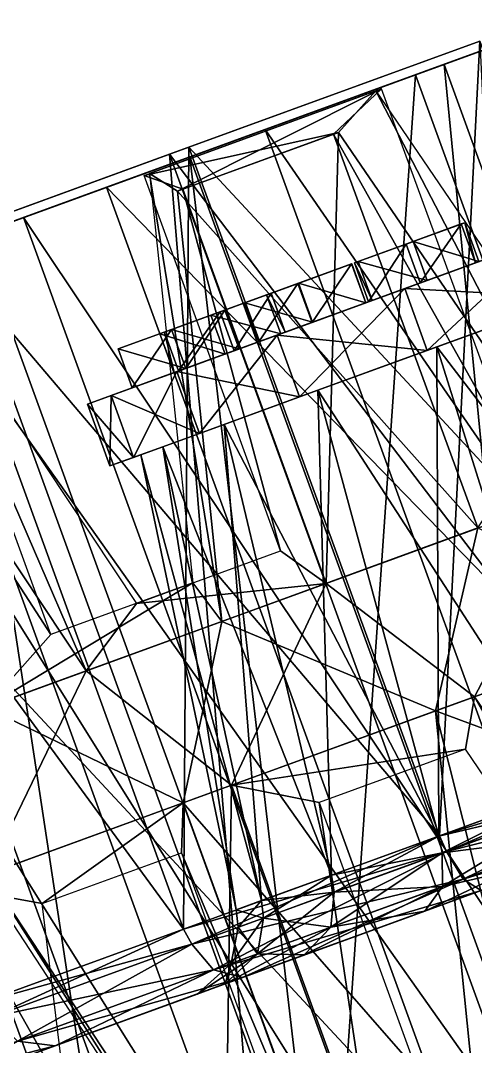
# Model space of a CAD drawing. Extents: x -226 to 261, y -163 to 113.
# Drawn here: x -158.12 to -140.81, y 51 to 90.01 of the extents above; entities that cross this region are included whole.
import ezdxf

# ---------------------------------------------------------------- set-up
doc = ezdxf.new("R2010")
doc.units = 0
doc.header["$MEASUREMENT"] = 0
doc.layers.get('0').update_dxf_attribs({"linetype": 'CONTINUOUS'})

msp = doc.modelspace()

# ---------------------------------------------------------------- linework, layer by layer
for points in [[(-143.09, 87.9466, -129.093), (-126.198, 94.0946, -127.446), (-129.409, 50.3589, -129.093)], [(-132.236, 91.8972, -99.0161), (-126.198, 94.0946, -127.446), (-143.09, 87.9466, -129.093)], [(-142.007, 88.3407, -99.9687), (-132.236, 91.8972, -99.0161), (-143.09, 87.9466, -129.093)], [(-132.236, 91.8972, -99.0161), (-142.007, 88.3407, -99.9687), (-128.326, 50.753, -99.9687)], [(-137.952, 89.8165, 9.0925), (-154.844, 83.6685, 7.4458), (-124.272, 52.2288, 9.0925)], [(-148.807, 85.8659, -20.9839), (-154.844, 83.6685, 7.4458), (-137.952, 89.8165, 9.0925)], [(-139.035, 89.4224, -20.0313), (-148.807, 85.8659, -20.9839), (-137.952, 89.8165, 9.0925)], [(-148.807, 85.8659, -20.9839), (-139.035, 89.4224, -20.0313), (-125.354, 51.8347, -20.0312)], [(-140.645, 89.2213, -97.5), (-140.645, 89.2213, -100), (-152.451, 84.9243, -97.9774)], [(-140.645, 89.2213, -97.5), (-152.451, 84.9243, -97.9774), (-151.714, 85.1924, -95.6035)], [(-140.645, 89.2213, -100), (-138.646, 46.9968, -97.9774), (-152.451, 84.9243, -97.9774)], [(-151.714, 85.1924, -24.3966), (-152.451, 84.9243, -22.0226), (-140.645, 89.2213, -20)], [(-152.451, 84.9243, -22.0226), (-126.84, 51.2939, -20), (-140.645, 89.2213, -20)], [(-131.116, 63.04, -97.5), (-140.645, 89.2213, -97.5), (-151.714, 85.1924, -95.6035)], [(-142.185, 59.011, -24.3965), (-151.714, 85.1924, -24.3966), (-140.645, 89.2213, -22.5)], [(-151.714, 85.1924, -24.3966), (-140.645, 89.2213, -20), (-140.645, 89.2213, -22.5)], [(-142.185, 59.011, -24.3965), (-140.645, 89.2213, -22.5), (-131.116, 63.04, -22.5)], [(-142.007, 88.3407, -99.9687), (-143.09, 87.9466, -129.093), (-159.806, 81.8623, -126.031)], [(-151.677, 84.821, -98.1975), (-142.007, 88.3407, -99.9687), (-159.806, 81.8623, -126.031)], [(-142.007, 88.3407, -99.9687), (-151.677, 84.821, -98.1975), (-137.997, 47.2333, -98.1975)], [(-128.326, 50.753, -99.9687), (-142.007, 88.3407, -99.9687), (-137.997, 47.2333, -98.1975)], [(-159.806, 81.8623, -126.031), (-143.09, 87.9466, -129.093), (-146.126, 44.2746, -126.031)], [(-143.09, 87.9466, -129.093), (-129.409, 50.3589, -129.093), (-146.126, 44.2746, -126.031)], [(-144.391, 87.4094, 8.3219), (-153.212, 84.1988, 7.073), (-152.144, 83.524, 11.2071)], [(-144.391, 87.4094, 8.3219), (-152.144, 83.524, 11.2071), (-146.213, 85.6826, 12.0465)], [(-139.139, 73.0962, 8.2985), (-144.391, 87.4094, 8.3219), (-146.213, 85.6826, 12.0465)], [(-153.421, 84.1226, -126.521), (-144.605, 87.3313, -127.774), (-146.018, 85.7536, -131.564)], [(-144.605, 87.3313, -127.774), (-136.72, 72.1639, -131.792), (-146.018, 85.7536, -131.564)], [(-144.605, 87.3313, -127.774), (-135.77, 74.3796, -127.917), (-136.72, 72.1639, -131.792)], [(-158.013, 82.5149, -24.5954), (-148.807, 85.8659, -20.9839), (-135.126, 48.2782, -20.9839)], [(-148.807, 85.8659, -20.9839), (-158.013, 82.5149, -24.5954), (-154.844, 83.6685, 7.4458)], [(-135.126, 48.2782, -20.9839), (-148.807, 85.8659, -20.9839), (-125.354, 51.8347, -20.0312)], [(-153.421, 84.1226, -126.521), (-146.018, 85.7536, -131.564), (-151.95, 83.5946, -130.759)], [(-140.724, 70.7183, 12.0728), (-146.213, 85.6826, 12.0465), (-152.144, 83.524, 11.2071)], [(-146.495, 68.6064, -130.759), (-151.95, 83.5946, -130.759), (-146.018, 85.7536, -131.564)], [(-146.495, 68.6064, -130.759), (-146.018, 85.7536, -131.564), (-136.72, 72.1639, -131.792)], [(-139.139, 73.0962, 8.2985), (-146.213, 85.6826, 12.0465), (-140.724, 70.7183, 12.0728)], [(-151.714, 85.1924, -95.6035), (-152.451, 84.9243, -97.9774), (-162.835, 81.1448, -92.2836)], [(-151.714, 85.1924, -95.6035), (-162.835, 81.1448, -92.2836), (-161.448, 81.6496, -90.2657)], [(-142.185, 59.011, -95.6034), (-151.714, 85.1924, -95.6035), (-161.448, 81.6496, -90.2657)], [(-151.919, 55.4683, -29.7342), (-161.448, 81.6496, -29.7343), (-151.714, 85.1924, -24.3966)], [(-161.448, 81.6496, -29.7343), (-152.451, 84.9243, -22.0226), (-151.714, 85.1924, -24.3966)], [(-151.919, 55.4683, -29.7342), (-151.714, 85.1924, -24.3966), (-142.185, 59.011, -24.3965)], [(-131.116, 63.04, -97.5), (-151.714, 85.1924, -95.6035), (-142.185, 59.011, -95.6034)], [(-151.677, 84.821, -98.1975), (-159.806, 81.8623, -126.031), (-175.209, 76.2564, -118.469)], [(-160.587, 81.5781, -93.8233), (-151.677, 84.821, -98.1975), (-175.209, 76.2564, -118.469)], [(-152.451, 84.9243, -97.9774), (-149.03, 43.2173, -92.2836), (-162.835, 81.1448, -92.2836)], [(-161.448, 81.6496, -29.7343), (-162.835, 81.1448, -27.7164), (-152.451, 84.9243, -22.0226)], [(-162.835, 81.1448, -27.7164), (-138.646, 46.9969, -22.0226), (-152.451, 84.9243, -22.0226)], [(-151.677, 84.821, -98.1975), (-160.587, 81.5781, -93.8233), (-146.906, 43.9904, -93.8232)], [(-152.451, 84.9243, -97.9774), (-138.646, 46.9968, -97.9774), (-149.03, 43.2173, -92.2836)], [(-152.451, 84.9243, -22.0226), (-138.646, 46.9969, -22.0226), (-126.84, 51.2939, -20)], [(-137.997, 47.2333, -98.1975), (-151.677, 84.821, -98.1975), (-146.906, 43.9904, -93.8232)], [(-148.225, 69.8464, -126.521), (-153.421, 84.1226, -126.521), (-151.95, 83.5946, -130.759)], [(-153.212, 84.1988, 7.073), (-151.562, 68.6319, 6.1993), (-150.457, 67.1642, 10.3819)], [(-153.212, 84.1988, 7.073), (-150.457, 67.1642, 10.3819), (-152.144, 83.524, 11.2071)], [(-154.844, 83.6685, 7.4458), (-170.759, 77.8758, 1.2027), (-141.163, 46.0808, 7.4458)], [(-158.013, 82.5149, -24.5954), (-170.759, 77.8758, 1.2027), (-154.844, 83.6685, 7.4458)], [(-154.844, 83.6685, 7.4458), (-141.163, 46.0808, 7.4458), (-124.272, 52.2288, 9.0925)], [(-140.724, 70.7183, 12.0728), (-152.144, 83.524, 11.2071), (-150.457, 67.1642, 10.3819)], [(-148.225, 69.8464, -126.521), (-151.95, 83.5946, -130.759), (-146.495, 68.6064, -130.759)], [(-158.013, 82.5149, -24.5954), (-166.028, 79.5978, -30.6197), (-170.759, 77.8758, 1.2027)], [(-166.028, 79.5978, -30.6197), (-158.013, 82.5149, -24.5954), (-144.333, 44.9272, -24.5954)], [(-144.333, 44.9272, -24.5954), (-158.013, 82.5149, -24.5954), (-135.126, 48.2782, -20.9839)], [(-141.218, 82.3225, -75.2206), (-143.182, 81.6075, -76.5914), (-143.316, 81.559, -74.0954)], [(-141.351, 82.2741, -72.7246), (-141.218, 82.3225, -75.2206), (-143.316, 81.559, -74.0954)], [(-143.182, 81.6075, -76.5914), (-141.218, 82.3225, -75.2206), (-140.679, 80.8427, -75.2206)], [(-141.218, 82.3225, -75.2206), (-141.351, 82.2741, -72.7246), (-140.812, 80.7943, -72.7246)], [(-141.218, 82.3225, -75.2206), (-140.812, 80.7943, -72.7246), (-140.679, 80.8427, -75.2206)], [(-141.351, 82.2741, -72.7246), (-143.449, 81.5105, -71.5994), (-142.91, 80.0307, -71.5994)], [(-143.449, 81.5105, -71.5994), (-141.351, 82.2741, -72.7246), (-143.316, 81.559, -74.0954)], [(-141.351, 82.2741, -72.7246), (-142.91, 80.0307, -71.5994), (-140.812, 80.7943, -72.7246)], [(-151.919, 55.4683, -90.2657), (-161.448, 81.6496, -90.2657), (-169.085, 78.8698, -82.1383)], [(-160.587, 81.5781, -93.8233), (-168.13, 78.8329, -87.144), (-154.449, 41.2452, -87.1439)], [(-159.806, 81.8623, -126.031), (-146.126, 44.2746, -126.031), (-161.528, 38.6686, -118.469)], [(-142.185, 59.011, -95.6034), (-161.448, 81.6496, -90.2657), (-151.919, 55.4683, -90.2657)], [(-159.556, 52.6885, -37.8617), (-161.448, 81.6496, -29.7343), (-151.919, 55.4683, -29.7342)], [(-146.906, 43.9904, -93.8232), (-160.587, 81.5781, -93.8233), (-154.449, 41.2452, -87.1439)], [(-137.979, 81.8257, -60.0062), (-154.677, 75.7477, -65.9006), (-155.571, 75.4224, -60)], [(-137.979, 81.8257, -60.0062), (-155.571, 75.4224, -60), (-154.677, 75.7478, -54.0994)], [(-137.979, 81.8257, -60.0062), (-152.172, 76.6597, -71.0667), (-154.677, 75.7477, -65.9006)], [(-137.979, 81.8257, -60.0062), (-154.677, 75.7478, -54.0994), (-152.172, 76.6597, -48.9333)], [(-137.979, 81.8257, -60.0062), (-148.355, 78.0488, -75.1282), (-152.172, 76.6597, -71.0667)], [(-137.979, 81.8257, -60.0062), (-152.172, 76.6597, -48.9333), (-148.355, 78.0488, -44.8718)], [(-137.979, 81.8257, -60.0062), (-143.501, 79.8157, -77.7945), (-148.355, 78.0488, -75.1282)], [(-137.979, 81.8257, -60.0062), (-148.355, 78.0488, -44.8718), (-143.501, 79.8157, -42.2055)], [(-145.28, 80.8439, -75.4661), (-145.413, 80.7954, -72.9701), (-143.316, 81.559, -74.0954)], [(-145.413, 80.7954, -72.9701), (-143.449, 81.5105, -71.5994), (-143.316, 81.559, -74.0954)], [(-145.28, 80.8439, -75.4661), (-143.182, 81.6075, -76.5914), (-142.644, 80.1277, -76.5914)], [(-143.182, 81.6075, -76.5914), (-145.28, 80.8439, -75.4661), (-143.316, 81.559, -74.0954)], [(-137.979, 81.8257, -60.0062), (-143.501, 79.8157, -42.2055), (-137.956, 81.8339, -41.2543)], [(-143.501, 79.8157, -42.2055), (-137.101, 79.4846, -41.2543), (-137.956, 81.8339, -41.2543)], [(-137.979, 81.8257, -60.0062), (-137.956, 81.8338, -78.7457), (-143.501, 79.8157, -77.7945)], [(-137.956, 81.8338, -78.7457), (-142.646, 77.4665, -77.7945), (-143.501, 79.8157, -77.7945)], [(-143.182, 81.6075, -76.5914), (-140.679, 80.8427, -75.2206), (-142.644, 80.1277, -76.5914)], [(-137.956, 81.8338, -78.7457), (-137.101, 79.4846, -78.7457), (-142.646, 77.4665, -77.7945)], [(-162.835, 81.1448, -92.2836), (-157.177, 40.2522, -83.6141), (-170.982, 78.1797, -83.6141)], [(-170.982, 78.1797, -36.3859), (-149.03, 43.2174, -27.7164), (-162.835, 81.1448, -27.7164)], [(-162.835, 81.1448, -92.2836), (-149.03, 43.2173, -92.2836), (-157.177, 40.2522, -83.6141)], [(-162.835, 81.1448, -27.7164), (-149.03, 43.2174, -27.7164), (-138.646, 46.9969, -22.0226)], [(-143.449, 81.5105, -71.5994), (-145.413, 80.7954, -72.9701), (-144.875, 79.3157, -72.9701)], [(-143.449, 81.5105, -71.5994), (-144.875, 79.3157, -72.9701), (-142.91, 80.0307, -71.5994)], [(-156.967, 66.6644, 4.4248), (-162.163, 80.9406, 4.4248), (-164.892, 78.8839, 7.4289)], [(-162.364, 80.8676, -123.846), (-155.624, 65.2836, -128.383), (-164.708, 78.9509, -127.023)], [(-162.364, 80.8676, -123.846), (-153.712, 67.8494, -125.058), (-155.624, 65.2836, -128.383)], [(-145.526, 80.7546, -47.25), (-147.565, 80.0122, -46.0094), (-147.027, 78.5324, -46.0094)], [(-147.565, 80.0122, -46.0094), (-145.526, 80.7546, -47.25), (-147.555, 80.016, -48.5094)], [(-145.515, 80.7583, -49.7499), (-147.545, 80.0197, -51.0094), (-147.555, 80.016, -48.5094)], [(-145.526, 80.7546, -47.25), (-145.515, 80.7583, -49.7499), (-147.555, 80.016, -48.5094)], [(-147.545, 80.0197, -51.0094), (-145.515, 80.7583, -49.7499), (-144.977, 79.2785, -49.7499)], [(-145.526, 80.7546, -47.25), (-147.027, 78.5324, -46.0094), (-144.987, 79.2748, -47.2499)], [(-145.515, 80.7583, -49.7499), (-145.526, 80.7546, -47.25), (-144.987, 79.2748, -47.2499)], [(-145.515, 80.7583, -49.7499), (-144.987, 79.2748, -47.2499), (-144.977, 79.2785, -49.7499)], [(-145.413, 80.7954, -72.9701), (-145.28, 80.8439, -75.4661), (-144.742, 79.3641, -75.4661)], [(-145.413, 80.7954, -72.9701), (-144.742, 79.3641, -75.4661), (-144.875, 79.3157, -72.9701)], [(-145.28, 80.8439, -75.4661), (-142.644, 80.1277, -76.5914), (-144.742, 79.3641, -75.4661)], [(-149.595, 79.2736, -47.2688), (-147.565, 80.0122, -46.0094), (-147.555, 80.016, -48.5094)], [(-149.584, 79.2773, -49.7688), (-149.595, 79.2736, -47.2688), (-147.555, 80.016, -48.5094)], [(-147.565, 80.0122, -46.0094), (-149.595, 79.2736, -47.2688), (-149.056, 77.7938, -47.2688)], [(-149.584, 79.2773, -49.7688), (-147.545, 80.0197, -51.0094), (-147.006, 78.5399, -51.0094)], [(-147.545, 80.0197, -51.0094), (-149.584, 79.2773, -49.7688), (-147.555, 80.016, -48.5094)], [(-147.565, 80.0122, -46.0094), (-149.056, 77.7938, -47.2688), (-147.027, 78.5324, -46.0094)], [(-147.545, 80.0197, -51.0094), (-144.977, 79.2785, -49.7499), (-147.006, 78.5399, -51.0094)], [(-172.305, 77.3133, -38.6462), (-166.028, 79.5978, -30.6197), (-152.347, 42.0101, -30.6196)], [(-152.347, 42.0101, -30.6196), (-166.028, 79.5978, -30.6197), (-144.333, 44.9272, -24.5954)], [(-150.876, 78.8073, -69.9932), (-148.76, 79.5775, -68.9071), (-148.221, 78.0977, -68.9071)], [(-148.76, 79.5775, -68.9071), (-150.876, 78.8073, -69.9932), (-150.702, 78.8707, -67.5001)], [(-148.586, 79.6408, -66.414), (-148.76, 79.5775, -68.9071), (-150.702, 78.8707, -67.5001)], [(-150.528, 78.9341, -65.007), (-148.586, 79.6408, -66.414), (-150.702, 78.8707, -67.5001)], [(-148.586, 79.6408, -66.414), (-150.528, 78.9341, -65.007), (-149.989, 77.4543, -65.007)], [(-148.586, 79.6408, -66.414), (-149.989, 77.4543, -65.007), (-148.047, 78.161, -66.414)], [(-148.76, 79.5775, -68.9071), (-148.586, 79.6408, -66.414), (-148.047, 78.161, -66.414)], [(-148.76, 79.5775, -68.9071), (-148.047, 78.161, -66.414), (-148.221, 78.0977, -68.9071)], [(-143.501, 79.8157, -77.7945), (-147.5, 75.6996, -75.1282), (-148.355, 78.0488, -75.1282)], [(-148.355, 78.0488, -44.8718), (-142.646, 77.4665, -42.2055), (-143.501, 79.8157, -42.2055)], [(-143.501, 79.8157, -77.7945), (-142.646, 77.4665, -77.7945), (-147.5, 75.6996, -75.1282)], [(-143.501, 79.8157, -42.2055), (-142.646, 77.4665, -42.2055), (-137.101, 79.4846, -41.2543)], [(-149.595, 79.2736, -47.2688), (-149.584, 79.2773, -49.7688), (-149.046, 77.7975, -49.7688)], [(-149.595, 79.2736, -47.2688), (-149.046, 77.7975, -49.7688), (-149.056, 77.7938, -47.2688)], [(-149.584, 79.2773, -49.7688), (-147.006, 78.5399, -51.0094), (-149.046, 77.7975, -49.7688)], [(-137.101, 79.4846, -78.7457), (-142.279, 77.6001, -76.6116), (-142.646, 77.4665, -77.7945)], [(-142.646, 77.4665, -42.2055), (-142.279, 77.6001, -43.3884), (-137.101, 79.4846, -42.5)], [(-142.646, 77.4665, -42.2055), (-137.101, 79.4846, -42.5), (-137.101, 79.4846, -41.2543)], [(-137.101, 79.4846, -78.7457), (-137.101, 79.4846, -77.5), (-142.279, 77.6001, -76.6116)], [(-137.101, 79.4846, -77.5), (-137.03, 60.8874, -78.9856), (-142.279, 77.6001, -76.6116)], [(-142.279, 77.6001, -43.3884), (-131.116, 63.04, -40), (-137.101, 79.4846, -42.5)], [(-151.919, 55.4683, -90.2657), (-169.085, 78.8698, -82.1383), (-159.556, 52.6885, -82.1383)], [(-154.449, 41.2452, -87.1439), (-168.13, 78.8329, -87.144), (-160.11, 39.1848, -78.6148)], [(-156.967, 66.6644, 4.4248), (-164.892, 78.8839, 7.4289), (-159.437, 63.8959, 7.4289)], [(-164.736, 61.9672, -124.47), (-164.708, 78.9509, -127.023), (-155.624, 65.2836, -128.383)], [(-152.818, 78.1005, -68.5862), (-152.643, 78.1639, -66.0931), (-150.702, 78.8707, -67.5001)], [(-150.876, 78.8073, -69.9932), (-152.818, 78.1005, -68.5862), (-150.702, 78.8707, -67.5001)], [(-152.818, 78.1005, -68.5862), (-150.876, 78.8073, -69.9932), (-150.337, 77.3275, -69.9932)], [(-150.528, 78.9341, -65.007), (-152.643, 78.1639, -66.0931), (-152.105, 76.6841, -66.0931)], [(-152.643, 78.1639, -66.0931), (-150.528, 78.9341, -65.007), (-150.702, 78.8707, -67.5001)], [(-152.376, 78.2613, -59.8953), (-150.341, 79.0018, -58.6453), (-149.803, 77.522, -58.6453)], [(-150.341, 79.0018, -56.1453), (-152.376, 78.2613, -54.8953), (-151.837, 76.7815, -54.8953)], [(-150.341, 79.0018, -58.6453), (-152.376, 78.2613, -59.8953), (-152.376, 78.2613, -57.3953)], [(-150.341, 79.0018, -56.1453), (-150.341, 79.0018, -58.6453), (-152.376, 78.2613, -57.3953)], [(-152.376, 78.2613, -54.8953), (-150.341, 79.0018, -56.1453), (-152.376, 78.2613, -57.3953)], [(-150.528, 78.9341, -65.007), (-152.105, 76.6841, -66.0931), (-149.989, 77.4543, -65.007)], [(-150.341, 79.0018, -56.1453), (-151.837, 76.7815, -54.8953), (-149.803, 77.522, -56.1453)], [(-150.876, 78.8073, -69.9932), (-148.221, 78.0977, -68.9071), (-150.337, 77.3275, -69.9932)], [(-150.341, 79.0018, -58.6453), (-150.341, 79.0018, -56.1453), (-149.803, 77.522, -56.1453)], [(-150.341, 79.0018, -58.6453), (-149.803, 77.522, -56.1453), (-149.803, 77.522, -58.6453)], [(-176.332, 76.2323, -47.4364), (-157.177, 40.2522, -36.3859), (-170.982, 78.1797, -36.3859)], [(-170.982, 78.1797, -83.6141), (-157.177, 40.2522, -83.6141), (-162.528, 38.3048, -72.5636)], [(-170.982, 78.1797, -36.3859), (-157.177, 40.2522, -36.3859), (-149.03, 43.2174, -27.7164)], [(-152.376, 78.2613, -54.8953), (-154.41, 77.5208, -56.1453), (-153.872, 76.041, -56.1453)], [(-154.41, 77.5208, -58.6453), (-152.376, 78.2613, -59.8953), (-151.837, 76.7815, -59.8953)], [(-154.41, 77.5208, -56.1453), (-152.376, 78.2613, -54.8953), (-152.376, 78.2613, -57.3953)], [(-154.41, 77.5208, -58.6453), (-154.41, 77.5208, -56.1453), (-152.376, 78.2613, -57.3953)], [(-152.376, 78.2613, -59.8953), (-154.41, 77.5208, -58.6453), (-152.376, 78.2613, -57.3953)], [(-152.376, 78.2613, -54.8953), (-153.872, 76.041, -56.1453), (-151.837, 76.7815, -54.8953)], [(-152.643, 78.1639, -66.0931), (-152.818, 78.1005, -68.5862), (-152.279, 76.6208, -68.5862)], [(-152.818, 78.1005, -68.5862), (-150.337, 77.3275, -69.9932), (-152.279, 76.6208, -68.5862)], [(-152.643, 78.1639, -66.0931), (-152.279, 76.6208, -68.5862), (-152.105, 76.6841, -66.0931)], [(-152.376, 78.2613, -59.8953), (-149.803, 77.522, -58.6453), (-151.837, 76.7815, -59.8953)], [(-148.355, 78.0488, -75.1282), (-151.317, 74.3105, -71.0667), (-152.172, 76.6597, -71.0667)], [(-152.172, 76.6597, -48.9333), (-147.5, 75.6996, -44.8718), (-148.355, 78.0488, -44.8718)], [(-148.355, 78.0488, -75.1282), (-147.5, 75.6996, -75.1282), (-151.317, 74.3105, -71.0667)], [(-148.355, 78.0488, -44.8718), (-147.5, 75.6996, -44.8718), (-142.646, 77.4665, -42.2055)], [(-170.759, 77.8758, 1.2027), (-184.614, 72.833, -9.2112), (-157.079, 40.2881, 1.2027)], [(-170.759, 77.8758, 1.2027), (-157.079, 40.2881, 1.2027), (-141.163, 46.0808, 7.4458)], [(-158.624, 39.7256, -38.6461), (-172.305, 77.3133, -38.6462), (-152.347, 42.0101, -30.6196)], [(-154.41, 77.5208, -56.1453), (-154.41, 77.5208, -58.6453), (-153.872, 76.041, -58.6453)], [(-154.41, 77.5208, -56.1453), (-153.872, 76.041, -58.6453), (-153.872, 76.041, -56.1453)], [(-154.41, 77.5208, -58.6453), (-151.837, 76.7815, -59.8953), (-153.872, 76.041, -58.6453)], [(-147.5, 75.6996, -44.8718), (-146.809, 75.9511, -45.8773), (-142.279, 77.6001, -43.3884)], [(-147.5, 75.6996, -44.8718), (-142.279, 77.6001, -43.3884), (-142.646, 77.4665, -42.2055)], [(-142.646, 77.4665, -77.7945), (-146.809, 75.9511, -74.1228), (-147.5, 75.6996, -75.1282)], [(-142.646, 77.4665, -77.7945), (-142.279, 77.6001, -76.6116), (-146.809, 75.9511, -74.1228)], [(-142.279, 77.6001, -76.6116), (-142.211, 59.0017, -76.1406), (-146.809, 75.9511, -74.1228)], [(-146.809, 75.9511, -45.8773), (-137.03, 60.8874, -41.0144), (-142.279, 77.6001, -43.3884)], [(-142.279, 77.6001, -76.6116), (-137.03, 60.8874, -78.9856), (-142.211, 59.0017, -76.1406)], [(-142.279, 77.6001, -43.3884), (-137.03, 60.8874, -41.0144), (-131.116, 63.04, -40)], [(-152.172, 76.6597, -71.0667), (-153.822, 73.3985, -65.9006), (-154.677, 75.7477, -65.9006)], [(-154.677, 75.7478, -54.0994), (-151.317, 74.3105, -48.9333), (-152.172, 76.6597, -48.9333)], [(-152.172, 76.6597, -71.0667), (-151.317, 74.3105, -71.0667), (-153.822, 73.3985, -65.9006)], [(-152.172, 76.6597, -48.9333), (-151.317, 74.3105, -48.9333), (-147.5, 75.6996, -44.8718)], [(-176.332, 76.2323, -47.4364), (-162.528, 38.3048, -47.4364), (-157.177, 40.2522, -36.3859)], [(-155.571, 75.4224, -60), (-153.822, 73.3985, -54.0994), (-154.677, 75.7478, -54.0994)], [(-154.677, 75.7477, -65.9006), (-154.716, 73.0732, -60), (-155.571, 75.4224, -60)], [(-154.677, 75.7477, -65.9006), (-153.822, 73.3985, -65.9006), (-154.716, 73.0732, -60)], [(-154.677, 75.7478, -54.0994), (-153.822, 73.3985, -54.0994), (-151.317, 74.3105, -48.9333)], [(-151.317, 74.3105, -48.9333), (-150.372, 74.6544, -49.6687), (-146.809, 75.9511, -45.8773)], [(-151.317, 74.3105, -48.9333), (-146.809, 75.9511, -45.8773), (-147.5, 75.6996, -44.8718)], [(-147.5, 75.6996, -75.1282), (-150.372, 74.6544, -70.3313), (-151.317, 74.3105, -71.0667)], [(-147.5, 75.6996, -75.1282), (-146.809, 75.9511, -74.1228), (-150.372, 74.6544, -70.3313)], [(-146.809, 75.9511, -74.1228), (-146.283, 57.5196, -71.8072), (-150.372, 74.6544, -70.3313)], [(-150.372, 74.6544, -49.6687), (-142.211, 59.0017, -43.8594), (-146.809, 75.9511, -45.8773)], [(-146.809, 75.9511, -74.1228), (-142.211, 59.0017, -76.1406), (-146.283, 57.5196, -71.8072)], [(-146.809, 75.9511, -45.8773), (-142.211, 59.0017, -43.8594), (-137.03, 60.8874, -41.0144)], [(-155.571, 75.4224, -60), (-154.716, 73.0732, -60), (-153.822, 73.3985, -54.0994)], [(-153.822, 73.3985, -54.0994), (-152.711, 73.8031, -54.49), (-150.372, 74.6544, -49.6687)], [(-153.822, 73.3985, -54.0994), (-150.372, 74.6544, -49.6687), (-151.317, 74.3105, -48.9333)], [(-151.317, 74.3105, -71.0667), (-150.372, 74.6544, -70.3313), (-152.711, 73.8031, -65.5101)], [(-150.372, 74.6544, -70.3313), (-148.956, 56.5465, -66.2938), (-152.711, 73.8031, -65.5101)], [(-152.711, 73.8031, -54.49), (-146.283, 57.5196, -48.1928), (-150.372, 74.6544, -49.6687)], [(-150.372, 74.6544, -70.3313), (-146.283, 57.5196, -71.8072), (-148.956, 56.5465, -66.2938)], [(-150.372, 74.6544, -49.6687), (-146.283, 57.5196, -48.1928), (-142.211, 59.0017, -43.8594)], [(-151.317, 74.3105, -71.0667), (-152.711, 73.8031, -65.5101), (-153.822, 73.3985, -65.9006)], [(-154.716, 73.0732, -60), (-153.546, 73.4993, -60), (-152.711, 73.8031, -54.49)], [(-154.716, 73.0732, -60), (-152.711, 73.8031, -54.49), (-153.822, 73.3985, -54.0994)], [(-153.822, 73.3985, -65.9006), (-152.711, 73.8031, -65.5101), (-153.546, 73.4993, -60)], [(-152.711, 73.8031, -65.5101), (-149.91, 56.1996, -60), (-153.546, 73.4993, -60)], [(-153.546, 73.4993, -60), (-148.956, 56.5465, -53.7062), (-152.711, 73.8031, -54.49)], [(-152.711, 73.8031, -65.5101), (-148.956, 56.5465, -66.2938), (-149.91, 56.1996, -60)], [(-152.711, 73.8031, -54.49), (-148.956, 56.5465, -53.7062), (-146.283, 57.5196, -48.1928)], [(-153.822, 73.3985, -65.9006), (-153.546, 73.4993, -60), (-154.716, 73.0732, -60)], [(-153.546, 73.4993, -60), (-149.91, 56.1996, -60), (-148.956, 56.5465, -53.7062)], [(-184.614, 72.833, -9.2112), (-170.933, 35.2453, -9.2112), (-157.079, 40.2881, 1.2027)], [(-140.851, 64.2956, -131.314), (-146.495, 68.6064, -130.759), (-136.72, 72.1639, -131.792)], [(-140.851, 64.2956, -131.314), (-136.72, 72.1639, -131.792), (-131.014, 67.9188, -131.715)], [(-142.326, 63.7586, 11.6005), (-140.724, 70.7183, 12.0728), (-150.457, 67.1642, 10.3819)], [(-142.326, 63.7586, 11.6005), (-133.733, 66.8745, 12.3138), (-140.724, 70.7183, 12.0728)], [(-153.712, 67.8494, -125.058), (-148.225, 69.8464, -126.521), (-146.495, 68.6064, -130.759)], [(-151.562, 68.6319, 6.1993), (-156.967, 66.6644, 4.4248), (-159.437, 63.8959, 7.4289)], [(-151.562, 68.6319, 6.1993), (-159.437, 63.8959, 7.4289), (-150.457, 67.1642, 10.3819)], [(-153.712, 67.8494, -125.058), (-146.495, 68.6064, -130.759), (-155.624, 65.2836, -128.383)], [(-150.087, 60.9338, -129.462), (-155.624, 65.2836, -128.383), (-146.495, 68.6064, -130.759)], [(-140.851, 64.2956, -131.314), (-150.087, 60.9338, -129.462), (-146.495, 68.6064, -130.759)], [(-131.563, 50.7022, -131.68), (-140.851, 64.2956, -131.314), (-131.014, 67.9188, -131.715)], [(-151.928, 60.2639, 9.3972), (-150.457, 67.1642, 10.3819), (-159.437, 63.8959, 7.4289)], [(-151.928, 60.2639, 9.3972), (-142.326, 63.7586, 11.6005), (-150.457, 67.1642, 10.3819)], [(-139.772, 62.8185, 7.9378), (-133.733, 66.8745, 12.3138), (-142.326, 63.7586, 11.6005)], [(-159.382, 57.5507, -126.085), (-164.736, 61.9672, -124.47), (-155.624, 65.2836, -128.383)], [(-150.087, 60.9338, -129.462), (-159.382, 57.5507, -126.085), (-155.624, 65.2836, -128.383)], [(-91.1533, 64.2829, -72.5636), (-162.528, 38.3048, -72.5636), (-126.84, 51.2938, -100)], [(-162.528, 38.3048, -72.5636), (-91.1533, 64.2829, -72.5636), (-149.03, 43.2174, -27.7164)], [(-141.195, 62.3004, -127.219), (-150.087, 60.9338, -129.462), (-140.851, 64.2956, -131.314)], [(-149.03, 43.2174, -27.7164), (-91.1533, 64.2829, -72.5636), (-104.65, 59.3704, -27.7164)], [(-132.383, 49.3405, -127.66), (-141.195, 62.3004, -127.219), (-140.851, 64.2956, -131.314)], [(-132.383, 49.3405, -127.66), (-140.851, 64.2956, -131.314), (-131.563, 50.7022, -131.68)], [(-160.745, 57.0545, 5.9361), (-151.928, 60.2639, 9.3972), (-159.437, 63.8959, 7.4289)], [(-151.928, 60.2639, 9.3972), (-140.664, 47.3899, 10.9115), (-142.326, 63.7586, 11.6005)], [(-138.176, 47.232, 7.357), (-139.772, 62.8185, 7.9378), (-142.326, 63.7586, 11.6005)], [(-138.176, 47.232, 7.357), (-142.326, 63.7586, 11.6005), (-140.664, 47.3899, 10.9115)], [(-130.894, 62.4309, -97.3202), (-131.116, 63.04, -97.5), (-142.185, 59.011, -95.6034)], [(-141.911, 58.4213, -24.5672), (-142.185, 59.011, -24.3965), (-131.116, 63.04, -22.5)], [(-141.911, 58.4213, -24.5672), (-131.116, 63.04, -22.5), (-130.894, 62.431, -22.6798)], [(-130.894, 62.4309, -97.3202), (-142.185, 59.011, -95.6034), (-141.911, 58.4213, -95.4328)], [(-141.282, 57.369, -25.2655), (-141.911, 58.4213, -24.5672), (-130.894, 62.431, -22.6798)], [(-130.482, 61.2998, -96.5849), (-130.894, 62.4309, -97.3202), (-141.911, 58.4213, -95.4328)], [(-141.282, 57.369, -25.2655), (-130.894, 62.431, -22.6798), (-130.482, 61.2999, -23.4151)], [(-141.195, 62.3004, -127.219), (-146.755, 60.2769, -126.107), (-150.087, 60.9338, -129.462)], [(-130.482, 61.2998, -96.5849), (-141.911, 58.4213, -95.4328), (-141.282, 57.369, -94.7345)], [(-140.594, 56.9299, -26.7705), (-141.282, 57.369, -25.2655), (-130.482, 61.2999, -23.4151)], [(-130.261, 60.6908, -95), (-130.482, 61.2998, -96.5849), (-141.282, 57.369, -94.7345)], [(-150.087, 60.9338, -129.462), (-150.344, 43.8667, -127.58), (-159.382, 57.5507, -126.085)], [(-150.087, 60.9338, -129.462), (-144.632, 45.9458, -129.462), (-150.344, 43.8667, -127.58)], [(-146.755, 60.2769, -126.107), (-144.632, 45.9458, -129.462), (-150.087, 60.9338, -129.462)], [(-137.03, 60.8874, -78.9856), (-142.08, 58.3597, -76.2723), (-142.211, 59.0017, -76.1406)], [(-142.211, 59.0017, -43.8594), (-136.856, 60.2609, -40.8595), (-137.03, 60.8874, -41.0144)], [(-137.03, 60.8874, -78.9856), (-136.856, 60.2608, -79.1405), (-142.08, 58.3597, -76.2723)], [(-130.261, 60.6908, -95), (-141.282, 57.369, -94.7345), (-140.594, 56.9299, -93.2295)], [(-157.294, 56.441, 2.9359), (-151.928, 60.2639, 9.3972), (-160.745, 57.0545, 5.9361)], [(-157.294, 56.441, 2.9359), (-151.998, 58.3686, 5.0503), (-151.928, 60.2639, 9.3972)], [(-151.998, 58.3686, 5.0503), (-146.472, 45.2758, 9.3972), (-151.928, 60.2639, 9.3972)], [(-151.928, 60.2639, 9.3972), (-146.472, 45.2758, 9.3972), (-140.664, 47.3899, 10.9115)], [(-146.755, 60.2769, -126.107), (-141.559, 46.0007, -126.107), (-144.632, 45.9458, -129.462)], [(-142.211, 59.0017, -43.8594), (-142.08, 58.3597, -43.7277), (-136.856, 60.2609, -40.8595)], [(-142.08, 58.3597, -43.7277), (-136.656, 59.0527, -40.177), (-136.856, 60.2609, -40.8595)], [(-136.856, 60.2608, -79.1405), (-142.067, 57.0835, -76.8524), (-142.08, 58.3597, -76.2723)], [(-136.856, 60.2608, -79.1405), (-136.656, 59.0527, -79.823), (-142.067, 57.0835, -76.8524)], [(-149.03, 43.2174, -27.7164), (-104.65, 59.3704, -27.7164), (-126.84, 51.2939, -20)], [(-141.911, 58.4213, -95.4328), (-142.185, 59.011, -95.6034), (-151.919, 55.4683, -90.2657)], [(-151.597, 54.8955, -29.8793), (-151.919, 55.4683, -29.7342), (-142.185, 59.011, -24.3965)], [(-151.597, 54.8955, -29.8793), (-142.185, 59.011, -24.3965), (-141.911, 58.4213, -24.5672)], [(-142.211, 59.0017, -76.1406), (-146.185, 56.8655, -71.9035), (-146.283, 57.5196, -71.8072)], [(-146.283, 57.5196, -48.1928), (-142.08, 58.3597, -43.7277), (-142.211, 59.0017, -43.8594)], [(-142.211, 59.0017, -76.1406), (-142.08, 58.3597, -76.2723), (-146.185, 56.8655, -71.9035)], [(-136.656, 59.0527, -79.823), (-136.911, 58.2701, -81.3596), (-142.743, 56.1477, -78.1585)], [(-136.656, 59.0527, -79.823), (-142.743, 56.1477, -78.1585), (-142.067, 57.0835, -76.8524)], [(-142.08, 58.3597, -43.7277), (-142.067, 57.0835, -43.1476), (-136.656, 59.0527, -40.177)], [(-142.067, 57.0835, -43.1476), (-136.911, 58.2701, -38.6404), (-136.656, 59.0527, -40.177)], [(-151.998, 58.3686, 5.0503), (-146.802, 44.0924, 5.0503), (-146.472, 45.2758, 9.3972)], [(-141.911, 58.4213, -95.4328), (-151.919, 55.4683, -90.2657), (-151.597, 54.8955, -90.1206)], [(-141.282, 57.369, -94.7345), (-141.911, 58.4213, -95.4328), (-151.597, 54.8955, -90.1206)], [(-150.778, 53.9129, -30.4728), (-151.597, 54.8955, -29.8793), (-141.911, 58.4213, -24.5672)], [(-150.778, 53.9129, -30.4728), (-141.911, 58.4213, -24.5672), (-141.282, 57.369, -25.2655)], [(-136.911, 58.2701, -81.3596), (-140.594, 56.9299, -93.2295), (-149.677, 53.6238, -88.2479)], [(-136.911, 58.2701, -81.3596), (-149.677, 53.6238, -88.2479), (-142.743, 56.1477, -78.1585)], [(-142.08, 58.3597, -76.2723), (-142.067, 57.0835, -76.8524), (-146.318, 55.536, -72.3278)], [(-142.08, 58.3597, -76.2723), (-146.318, 55.536, -72.3278), (-146.185, 56.8655, -71.9035)], [(-146.283, 57.5196, -48.1928), (-146.185, 56.8655, -48.0965), (-142.08, 58.3597, -43.7277)], [(-146.185, 56.8655, -48.0965), (-142.067, 57.0835, -43.1476), (-142.08, 58.3597, -43.7277)], [(-142.067, 57.0835, -43.1476), (-142.743, 56.1477, -41.8415), (-136.911, 58.2701, -38.6404)], [(-142.743, 56.1477, -41.8415), (-140.594, 56.9299, -26.7705), (-136.911, 58.2701, -38.6404)], [(-150.055, 42.9083, -123.316), (-158.607, 55.9631, -121.813), (-159.382, 57.5507, -126.085)], [(-150.055, 42.9083, -123.316), (-159.382, 57.5507, -126.085), (-150.344, 43.8667, -127.58)], [(-141.282, 57.369, -94.7345), (-151.597, 54.8955, -90.1206), (-150.778, 53.9128, -89.5271)], [(-140.594, 56.9299, -93.2295), (-141.282, 57.369, -94.7345), (-150.778, 53.9128, -89.5271)], [(-149.677, 53.6238, -31.7521), (-150.778, 53.9129, -30.4728), (-141.282, 57.369, -25.2655)], [(-149.677, 53.6238, -31.7521), (-141.282, 57.369, -25.2655), (-140.594, 56.9299, -26.7705)], [(-146.283, 57.5196, -71.8072), (-148.88, 55.8845, -66.3449), (-148.956, 56.5465, -66.2938)], [(-148.956, 56.5465, -53.7062), (-146.185, 56.8655, -48.0965), (-146.283, 57.5196, -48.1928)], [(-146.283, 57.5196, -71.8072), (-146.185, 56.8655, -71.9035), (-148.88, 55.8845, -66.3449)], [(-155.403, 40.9619, 1.3151), (-157.294, 56.441, 2.9359), (-160.745, 57.0545, 5.9361)], [(-155.403, 40.9619, 1.3151), (-160.745, 57.0545, 5.9361), (-158.751, 40.8067, 4.1479)], [(-142.067, 57.0835, -76.8524), (-142.743, 56.1477, -78.1585), (-147.324, 54.4802, -73.2831)], [(-142.067, 57.0835, -76.8524), (-147.324, 54.4802, -73.2831), (-146.318, 55.536, -72.3278)], [(-146.185, 56.8655, -48.0965), (-146.318, 55.536, -47.6722), (-142.067, 57.0835, -43.1476)], [(-146.318, 55.536, -47.6722), (-142.743, 56.1477, -41.8415), (-142.067, 57.0835, -43.1476)], [(-140.594, 56.9299, -93.2295), (-150.778, 53.9128, -89.5271), (-149.677, 53.6238, -88.2479)], [(-142.743, 56.1477, -41.8415), (-149.677, 53.6238, -31.7521), (-140.594, 56.9299, -26.7705)], [(-146.185, 56.8655, -71.9035), (-146.318, 55.536, -72.3278), (-149.11, 54.52, -66.5702)], [(-146.185, 56.8655, -71.9035), (-149.11, 54.52, -66.5702), (-148.88, 55.8845, -66.3449)], [(-148.956, 56.5465, -53.7062), (-148.88, 55.8845, -53.6551), (-146.185, 56.8655, -48.0965)], [(-148.88, 55.8845, -53.6551), (-146.318, 55.536, -47.6722), (-146.185, 56.8655, -48.0965)], [(-148.956, 56.5465, -66.2938), (-149.841, 55.5348, -60), (-149.91, 56.1996, -60)], [(-149.91, 56.1996, -60), (-148.88, 55.8845, -53.6551), (-148.956, 56.5465, -53.7062)], [(-149.91, 56.1996, -60), (-149.841, 55.5348, -60), (-148.88, 55.8845, -53.6551)], [(-148.956, 56.5465, -66.2938), (-148.88, 55.8845, -66.3449), (-149.841, 55.5348, -60)], [(-142.743, 56.1477, -78.1585), (-149.677, 53.6238, -88.2479), (-156.805, 51.0295, -80.6624)], [(-142.743, 56.1477, -78.1585), (-156.805, 51.0295, -80.6624), (-147.324, 54.4802, -73.2831)], [(-148.88, 55.8845, -66.3449), (-149.11, 54.52, -66.5702), (-150.105, 54.1578, -60)], [(-148.88, 55.8845, -66.3449), (-150.105, 54.1578, -60), (-149.841, 55.5348, -60)], [(-149.841, 55.5348, -60), (-149.11, 54.52, -53.4298), (-148.88, 55.8845, -53.6551)], [(-147.324, 54.4802, -46.7169), (-149.677, 53.6238, -31.7521), (-142.743, 56.1477, -41.8415)], [(-148.88, 55.8845, -53.6551), (-149.11, 54.52, -53.4298), (-146.318, 55.536, -47.6722)], [(-146.318, 55.536, -47.6722), (-147.324, 54.4802, -46.7169), (-142.743, 56.1477, -41.8415)], [(-151.597, 54.8955, -90.1206), (-151.919, 55.4683, -90.2657), (-159.556, 52.6885, -82.1383)], [(-159.198, 52.1291, -37.9678), (-159.556, 52.6885, -37.8617), (-151.919, 55.4683, -29.7342)], [(-159.198, 52.1291, -37.9678), (-151.919, 55.4683, -29.7342), (-151.597, 54.8955, -29.8793)], [(-146.318, 55.536, -72.3278), (-147.324, 54.4802, -73.2831), (-150.332, 53.3854, -67.0775)], [(-146.318, 55.536, -72.3278), (-150.332, 53.3854, -67.0775), (-149.11, 54.52, -66.5702)], [(-149.841, 55.5348, -60), (-150.105, 54.1578, -60), (-149.11, 54.52, -53.4298)], [(-149.11, 54.52, -53.4298), (-147.324, 54.4802, -46.7169), (-146.318, 55.536, -47.6722)], [(-151.597, 54.8955, -90.1206), (-159.556, 52.6885, -82.1383), (-159.198, 52.1291, -82.0321)], [(-150.778, 53.9128, -89.5271), (-151.597, 54.8955, -90.1206), (-159.198, 52.1291, -82.0321)], [(-158.229, 51.2009, -38.4019), (-159.198, 52.1291, -37.9678), (-151.597, 54.8955, -29.8793)], [(-158.229, 51.2009, -38.4019), (-151.597, 54.8955, -29.8793), (-150.778, 53.9129, -30.4728)], [(-147.324, 54.4802, -73.2831), (-156.805, 51.0295, -80.6624), (-161.486, 49.3257, -70.9962)], [(-147.324, 54.4802, -73.2831), (-161.486, 49.3257, -70.9962), (-150.332, 53.3854, -67.0775)], [(-150.332, 53.3854, -52.9225), (-156.805, 51.0294, -39.3376), (-147.324, 54.4802, -46.7169)], [(-147.324, 54.4802, -46.7169), (-156.805, 51.0294, -39.3376), (-149.677, 53.6238, -31.7521)], [(-149.11, 54.52, -66.5702), (-150.332, 53.3854, -67.0775), (-151.404, 52.9953, -60)], [(-149.11, 54.52, -66.5702), (-151.404, 52.9953, -60), (-150.105, 54.1578, -60)], [(-150.105, 54.1578, -60), (-150.332, 53.3854, -52.9225), (-149.11, 54.52, -53.4298)], [(-149.11, 54.52, -53.4298), (-150.332, 53.3854, -52.9225), (-147.324, 54.4802, -46.7169)], [(-150.778, 53.9128, -89.5271), (-159.198, 52.1291, -82.0321), (-158.229, 51.201, -81.598)], [(-156.805, 51.0294, -39.3376), (-158.229, 51.2009, -38.4019), (-150.778, 53.9129, -30.4728)], [(-149.677, 53.6238, -88.2479), (-150.778, 53.9128, -89.5271), (-158.229, 51.201, -81.598)], [(-156.805, 51.0294, -39.3376), (-150.778, 53.9129, -30.4728), (-149.677, 53.6238, -31.7521)], [(-150.105, 54.1578, -60), (-151.404, 52.9953, -60), (-150.332, 53.3854, -52.9225)], [(-149.677, 53.6238, -88.2479), (-158.229, 51.201, -81.598), (-156.805, 51.0295, -80.6624)], [(-150.332, 53.3854, -67.0775), (-161.486, 49.3257, -70.9962), (-163.15, 48.7201, -60)], [(-150.332, 53.3854, -67.0775), (-163.15, 48.7201, -60), (-151.404, 52.9953, -60)], [(-151.404, 52.9953, -60), (-161.486, 49.3256, -49.0038), (-150.332, 53.3854, -52.9225)], [(-150.332, 53.3854, -52.9225), (-161.486, 49.3256, -49.0038), (-156.805, 51.0294, -39.3376)], [(-151.404, 52.9953, -60), (-163.15, 48.7201, -60), (-161.486, 49.3256, -49.0038)], [(-141.163, 46.0808, 7.4458), (-135.126, 48.2782, -20.9839), (-124.272, 52.2288, 9.0925)], [(-156.805, 51.0295, -80.6624), (-158.229, 51.201, -81.598), (-163.122, 49.42, -71.493)], [(-126.84, 51.2938, -100), (-162.528, 38.3048, -72.5636), (-149.03, 43.2173, -92.2836)], [(-161.486, 49.3256, -49.0038), (-158.229, 51.2009, -38.4019), (-156.805, 51.0294, -39.3376)], [(-149.03, 43.2174, -27.7164), (-126.84, 51.2939, -20), (-138.646, 46.9969, -22.0226)], [(-126.84, 51.2938, -100), (-149.03, 43.2173, -92.2836), (-138.646, 46.9968, -97.9774)], [(-156.805, 51.0295, -80.6624), (-163.122, 49.42, -71.493), (-161.486, 49.3257, -70.9962)]]:
    msp.add_3dface(points)

doc.saveas('drawing.dxf')
